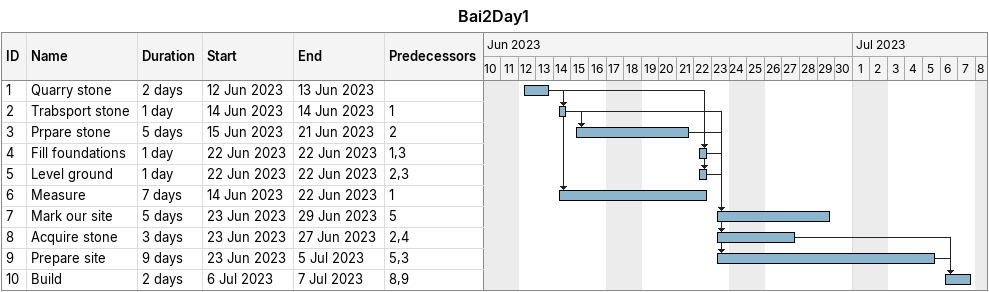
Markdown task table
Bai2Day1

| ID | Task | Duration | Start | Finish | Predecessors |
|---|---|---|---|---|---|
| 1 | Quarry stone | 2d | 2023-06-12 | 2023-06-13 |  |
| 2 | Trabsport stone | 1d | 2023-06-14 | 2023-06-14 | 1 |
| 3 | Prpare stone | 5d | 2023-06-15 | 2023-06-21 | 2 |
| 4 | Fill foundations | 1d | 2023-06-22 | 2023-06-22 | 1, 3 |
| 5 | Level ground | 1d | 2023-06-22 | 2023-06-22 | 2, 3 |
| 6 | Measure | 7d | 2023-06-14 | 2023-06-22 | 1 |
| 7 | Mark our site | 5d | 2023-06-23 | 2023-06-29 | 5 |
| 8 | Acquire stone | 3d | 2023-06-23 | 2023-06-27 | 2, 4 |
| 9 | Prepare site | 9d | 2023-06-23 | 2023-07-05 | 5, 3 |
| 10 | Build | 2d | 2023-07-06 | 2023-07-07 | 8, 9 |
